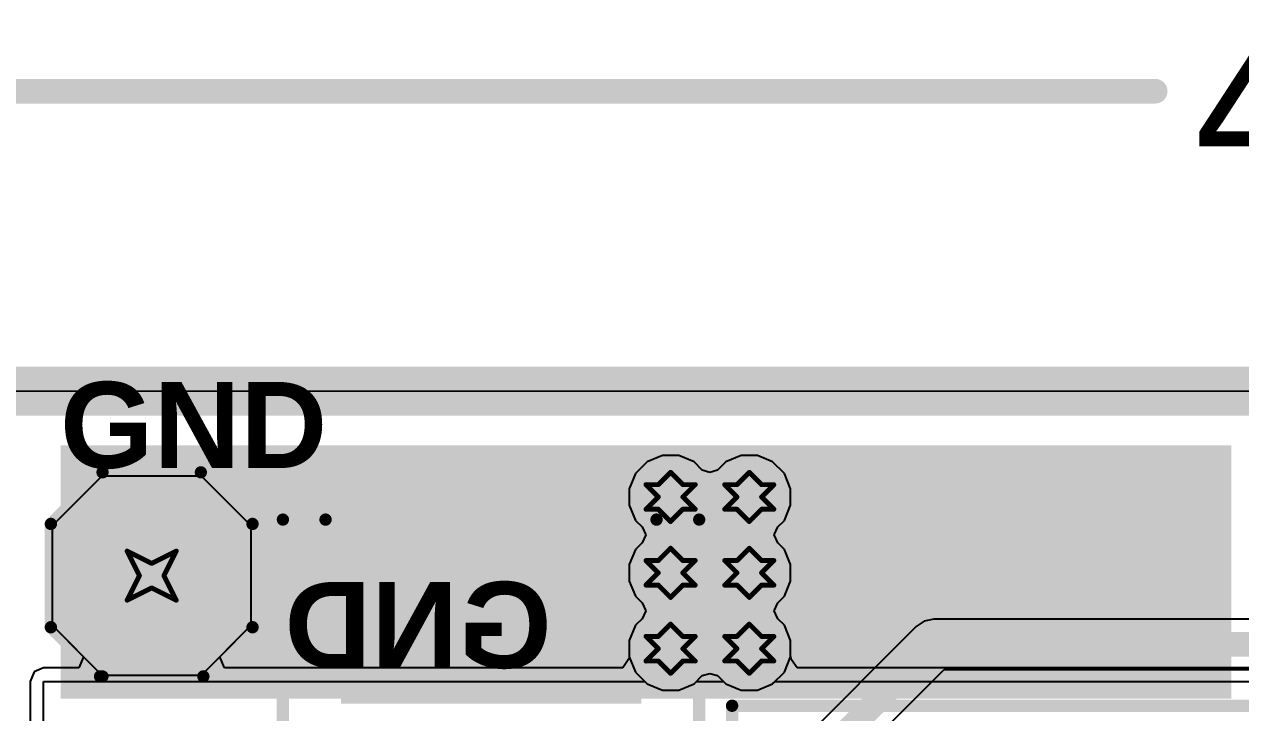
# Model space of a CAD drawing. Header units: inches. Extents: x -4 to 389, y 0 to 108.
# Drawn here: x 3.28 to 15.85, y 46.62 to 53.73 of the extents above; entities that cross this region are included whole.
import ezdxf

# ---------------------------------------------------------------- set-up
doc = ezdxf.new("R2010")
doc.units = ezdxf.units.IN
for name, color, linetype in [('Board Outline', 76, 'Continuous'), ('Bottom Layer', 5, 'Continuous'), ('Bottom Overlay', 54, 'Continuous'), ('Bottom Solder', 6, 'Continuous'), ('Dimension', 6, 'Continuous'), ('Drill Drawing', 1, 'Continuous'), ('Multi-Layer', 9, 'Continuous'), ('Pad Holes', 156, 'Continuous'), ('Signal_1', 16, 'Continuous'), ('Signal_2', 76, 'Continuous'), ('Top Layer', 1, 'Continuous'), ('Top Overlay', 2, 'Continuous'), ('Top Paste', 8, 'Continuous'), ('Top Solder', 216, 'Continuous'), ('Via Holes', 16, 'Continuous')]:
    doc.layers.add(name, color=color, linetype=linetype)
doc.styles.add('Arial', font='', dxfattribs={"height": 0.2})
doc.styles.add('Arial_Bold', font='', dxfattribs={"height": 0.2})
doc.styles.get('Arial').set_extended_font_data('Arial')
doc.styles.get('Arial_Bold').set_extended_font_data('Arial', bold=True)

msp = doc.modelspace()

# ---------------------------------------------------------------- hatches: boundary and pattern name
at = {"layer": 'Bottom Layer'}
h = msp.add_hatch(color=5, dxfattribs=at)
edge = h.paths.add_edge_path()
edge.add_arc((9.957, 48.844), 0.3, 0, 360)
h = msp.add_hatch(color=5, dxfattribs=at)
edge = h.paths.add_edge_path()
edge.add_arc((10.77, 48.844), 0.3, 0, 360)
msp.add_hatch(color=5, dxfattribs=at).paths.add_polyline_path([(5.047, 48.931), (4.147, 48.931), (3.697, 48.481), (3.697, 47.581), (4.147, 47.131), (5.047, 47.131), (5.497, 47.581), (5.497, 48.481)])
h = msp.add_hatch(color=5, dxfattribs=at)
edge = h.paths.add_edge_path()
edge.add_arc((9.957, 48.06), 0.3, 0, 360)
h = msp.add_hatch(color=5, dxfattribs=at)
edge = h.paths.add_edge_path()
edge.add_arc((10.77, 48.06), 0.3, 0, 360)
h = msp.add_hatch(color=5, dxfattribs=at)
edge = h.paths.add_edge_path()
edge.add_arc((9.957, 47.276), 0.3, 0, 360)
h = msp.add_hatch(color=5, dxfattribs=at)
edge = h.paths.add_edge_path()
edge.add_arc((10.77, 47.276), 0.3, 0, 360)
at = {"layer": 'Bottom Solder'}
msp.add_hatch(color=6, dxfattribs=at).paths.add_polyline_path([(5.098, 49.033), (4.097, 49.033), (3.596, 48.532), (3.596, 47.531), (4.097, 47.03), (5.098, 47.03), (5.599, 47.531), (5.599, 48.532)])
at = {"layer": 'Multi-Layer'}
msp.add_hatch(color=9, dxfattribs=at).paths.add_polyline_path([(5.047, 48.931), (4.147, 48.931), (3.697, 48.481), (3.697, 47.581), (4.147, 47.131), (5.047, 47.131), (5.497, 47.581), (5.497, 48.481)])
at = {"layer": 'Pad Holes'}
h = msp.add_hatch(color=7, dxfattribs=at)
edge = h.paths.add_edge_path()
edge.add_arc((4.597, 48.031), 0.46, 0, 360)
at = {"layer": 'Signal_1'}
h = msp.add_hatch(color=16, dxfattribs=at)
edge = h.paths.add_edge_path()
edge.add_arc((9.957, 48.844), 0.3, 0, 360)
h = msp.add_hatch(color=16, dxfattribs=at)
edge = h.paths.add_edge_path()
edge.add_arc((10.77, 48.844), 0.3, 0, 360)
msp.add_hatch(color=16, dxfattribs=at).paths.add_polyline_path([(5.047, 48.931), (4.147, 48.931), (3.697, 48.481), (3.697, 47.581), (4.147, 47.131), (5.047, 47.131), (5.497, 47.581), (5.497, 48.481)])
h = msp.add_hatch(color=16, dxfattribs=at)
edge = h.paths.add_edge_path()
edge.add_arc((9.957, 48.06), 0.3, 0, 360)
h = msp.add_hatch(color=16, dxfattribs=at)
edge = h.paths.add_edge_path()
edge.add_arc((10.77, 48.06), 0.3, 0, 360)
h = msp.add_hatch(color=16, dxfattribs=at)
edge = h.paths.add_edge_path()
edge.add_arc((9.957, 47.276), 0.3, 0, 360)
h = msp.add_hatch(color=16, dxfattribs=at)
edge = h.paths.add_edge_path()
edge.add_arc((10.77, 47.276), 0.3, 0, 360)
at = {"layer": 'Signal_2'}
h = msp.add_hatch(color=76, dxfattribs=at)
edge = h.paths.add_edge_path()
edge.add_arc((9.957, 48.844), 0.3, 0, 360)
h = msp.add_hatch(color=76, dxfattribs=at)
edge = h.paths.add_edge_path()
edge.add_arc((10.77, 48.844), 0.3, 0, 360)
msp.add_hatch(color=76, dxfattribs=at).paths.add_polyline_path([(5.047, 48.931), (4.147, 48.931), (3.697, 48.481), (3.697, 47.581), (4.147, 47.131), (5.047, 47.131), (5.497, 47.581), (5.497, 48.481)])
h = msp.add_hatch(color=76, dxfattribs=at)
edge = h.paths.add_edge_path()
edge.add_arc((9.957, 48.06), 0.3, 0, 360)
h = msp.add_hatch(color=76, dxfattribs=at)
edge = h.paths.add_edge_path()
edge.add_arc((10.77, 48.06), 0.3, 0, 360)
h = msp.add_hatch(color=76, dxfattribs=at)
edge = h.paths.add_edge_path()
edge.add_arc((9.957, 47.276), 0.3, 0, 360)
h = msp.add_hatch(color=76, dxfattribs=at)
edge = h.paths.add_edge_path()
edge.add_arc((10.77, 47.276), 0.3, 0, 360)
at = {"layer": 'Top Layer'}
for points in [[(3.658, 46.761), (15.748, 46.761), (15.748, 49.378), (3.658, 49.378)], [(6.653, 46.81), (6.653, 49.21), (9.553, 49.21), (9.553, 46.81)], [(15.644, 46.959), (12.144, 46.959), (12.144, 49.159), (15.644, 49.159)], [(5.047, 48.931), (4.147, 48.931), (3.697, 48.481), (3.697, 47.581), (4.147, 47.131), (5.047, 47.131), (5.497, 47.581), (5.497, 48.481)]]:
    msp.add_hatch(color=1, dxfattribs=at).paths.add_polyline_path(points)
h = msp.add_hatch(color=1, dxfattribs=at)
edge = h.paths.add_edge_path()
edge.add_arc((9.957, 48.844), 0.3, 0, 360)
h = msp.add_hatch(color=1, dxfattribs=at)
edge = h.paths.add_edge_path()
edge.add_arc((10.77, 48.844), 0.3, 0, 360)
h = msp.add_hatch(color=1, dxfattribs=at)
edge = h.paths.add_edge_path()
edge.add_arc((9.957, 48.06), 0.3, 0, 360)
h = msp.add_hatch(color=1, dxfattribs=at)
edge = h.paths.add_edge_path()
edge.add_arc((10.77, 48.06), 0.3, 0, 360)
h = msp.add_hatch(color=1, dxfattribs=at)
edge = h.paths.add_edge_path()
edge.add_arc((9.957, 47.276), 0.3, 0, 360)
h = msp.add_hatch(color=1, dxfattribs=at)
edge = h.paths.add_edge_path()
edge.add_arc((10.77, 47.276), 0.3, 0, 360)
at = {"layer": 'Top Paste'}
for points in [[(6.653, 46.81), (6.653, 49.21), (9.553, 49.21), (9.553, 46.81)], [(15.644, 46.959), (12.144, 46.959), (12.144, 49.159), (15.644, 49.159)]]:
    msp.add_hatch(color=8, dxfattribs=at).paths.add_polyline_path(points)
at = {"layer": 'Top Solder'}
for points in [[(6.551, 46.708), (6.551, 49.312), (9.654, 49.312), (9.654, 46.708)], [(15.695, 46.909), (12.093, 46.909), (12.093, 49.21), (15.695, 49.21)], [(5.098, 49.033), (4.097, 49.033), (3.596, 48.532), (3.596, 47.531), (4.097, 47.03), (5.098, 47.03), (5.599, 47.531), (5.599, 48.532)]]:
    msp.add_hatch(color=216, dxfattribs=at).paths.add_polyline_path(points)
at = {"layer": 'Via Holes'}
h = msp.add_hatch(color=7, dxfattribs=at)
edge = h.paths.add_edge_path()
edge.add_arc((9.957, 48.844), 0.15, 0, 360)
h = msp.add_hatch(color=7, dxfattribs=at)
edge = h.paths.add_edge_path()
edge.add_arc((10.77, 48.844), 0.15, 0, 360)
h = msp.add_hatch(color=7, dxfattribs=at)
edge = h.paths.add_edge_path()
edge.add_arc((9.957, 48.06), 0.15, 0, 360)
h = msp.add_hatch(color=7, dxfattribs=at)
edge = h.paths.add_edge_path()
edge.add_arc((10.77, 48.06), 0.15, 0, 360)
h = msp.add_hatch(color=7, dxfattribs=at)
edge = h.paths.add_edge_path()
edge.add_arc((9.957, 47.276), 0.15, 0, 360)
h = msp.add_hatch(color=7, dxfattribs=at)
edge = h.paths.add_edge_path()
edge.add_arc((10.77, 47.276), 0.15, 0, 360)

# ---------------------------------------------------------------- linework, layer by layer
at = {"layer": 'Board Outline', "const_width": 0.508}
msp.add_lwpolyline([(0, 49.936), (45.009, 49.936)], dxfattribs=at)
at = {"layer": 'Bottom Layer'}
for p, q in [((0.09, 49.942), (45.009, 49.93)), ((12.492, 47.504), (8.783, 43.795)), ((12.576, 47.56), (12.492, 47.504)), ((12.676, 47.58), (12.576, 47.56)), ((17.63, 47.58), (12.676, 47.58)), ((9.073, 43.352), (12.783, 47.062)), ((12.783, 47.062), (17.218, 47.062))]:
    msp.add_line(p, q, dxfattribs=at)
at = {"layer": 'Bottom Layer', "const_width": 0.254}
for points in [[(8.89, 43.536), (12.676, 47.321)], [(12.676, 47.321), (32.74, 47.321)]]:
    msp.add_lwpolyline(points, dxfattribs=at)
at = {"layer": 'Bottom Layer', "const_width": 0.127}
msp.add_lwpolyline([(12.612, 47.321, 1), (12.739, 47.321, 1)], format="xyb", close=True, dxfattribs=at)
msp.add_lwpolyline([(12.612, 47.321, 1), (12.739, 47.321, 1)], format="xyb", close=True, dxfattribs=at)
at = {"layer": 'Dimension', "const_width": 0.254}
msp.add_lwpolyline([(0, 53.035), (14.963, 53.035)], dxfattribs=at)
at = {"layer": 'Dimension', "const_width": 0.127}
msp.add_lwpolyline([(14.899, 53.035, 1), (15.026, 53.035, 1)], format="xyb", close=True, dxfattribs=at)
at = {"layer": 'Drill Drawing', "const_width": 0.0508}
for points in [[(9.83, 48.971), (9.957, 49.098)], [(9.957, 49.098), (10.084, 48.971)], [(10.643, 48.971), (10.77, 49.098)], [(10.77, 49.098), (10.897, 48.971)], [(9.703, 48.971), (9.83, 48.844)], [(9.703, 48.971), (9.83, 48.971)], [(10.084, 48.971), (10.211, 48.971)], [(10.084, 48.844), (10.211, 48.971)], [(10.516, 48.971), (10.643, 48.844)], [(10.516, 48.971), (10.643, 48.971)], [(10.897, 48.971), (11.024, 48.971)], [(10.897, 48.844), (11.024, 48.971)], [(9.703, 48.717), (9.83, 48.844)], [(10.084, 48.844), (10.211, 48.717)], [(10.516, 48.717), (10.643, 48.844)], [(10.897, 48.844), (11.024, 48.717)], [(9.703, 48.717), (9.83, 48.717)], [(9.83, 48.717), (9.957, 48.59)], [(9.957, 48.59), (10.084, 48.717)], [(10.084, 48.717), (10.211, 48.717)], [(10.516, 48.717), (10.643, 48.717)], [(10.643, 48.717), (10.77, 48.59)], [(10.77, 48.59), (10.897, 48.717)], [(10.897, 48.717), (11.024, 48.717)], [(4.343, 48.285), (4.597, 48.158)], [(4.343, 48.285), (4.47, 48.031)], [(4.597, 48.158), (4.851, 48.285)], [(4.724, 48.031), (4.851, 48.285)], [(9.83, 48.187), (9.957, 48.314)], [(9.957, 48.314), (10.084, 48.187)], [(10.643, 48.187), (10.77, 48.314)], [(10.77, 48.314), (10.897, 48.187)], [(9.703, 48.187), (9.83, 48.06)], [(9.703, 48.187), (9.83, 48.187)], [(10.084, 48.187), (10.211, 48.187)], [(10.084, 48.06), (10.211, 48.187)], [(10.516, 48.187), (10.643, 48.06)], [(10.516, 48.187), (10.643, 48.187)], [(10.897, 48.187), (11.024, 48.187)], [(10.897, 48.06), (11.024, 48.187)], [(4.343, 47.777), (4.47, 48.031)], [(4.724, 48.031), (4.851, 47.777)], [(9.703, 47.933), (9.83, 48.06)], [(10.084, 48.06), (10.211, 47.933)], [(10.516, 47.933), (10.643, 48.06)], [(10.897, 48.06), (11.024, 47.933)], [(4.343, 47.777), (4.597, 47.904)], [(4.597, 47.904), (4.851, 47.777)], [(9.703, 47.933), (9.83, 47.933)], [(9.83, 47.933), (9.957, 47.806)], [(9.957, 47.806), (10.084, 47.933)], [(10.084, 47.933), (10.211, 47.933)], [(10.516, 47.933), (10.643, 47.933)], [(10.643, 47.933), (10.77, 47.806)], [(10.77, 47.806), (10.897, 47.933)], [(10.897, 47.933), (11.024, 47.933)], [(9.83, 47.403), (9.957, 47.53)], [(9.957, 47.53), (10.084, 47.403)], [(10.643, 47.403), (10.77, 47.53)], [(10.77, 47.53), (10.897, 47.403)], [(9.703, 47.403), (9.83, 47.276)], [(9.703, 47.403), (9.83, 47.403)], [(10.084, 47.403), (10.211, 47.403)], [(10.084, 47.276), (10.211, 47.403)], [(10.516, 47.403), (10.643, 47.276)], [(10.516, 47.403), (10.643, 47.403)], [(10.897, 47.403), (11.024, 47.403)], [(10.897, 47.276), (11.024, 47.403)], [(9.703, 47.149), (9.83, 47.276)], [(10.084, 47.276), (10.211, 47.149)], [(10.516, 47.149), (10.643, 47.276)], [(10.897, 47.276), (11.024, 47.149)], [(9.703, 47.149), (9.83, 47.149)], [(9.83, 47.149), (9.957, 47.022)], [(9.957, 47.022), (10.084, 47.149)], [(10.084, 47.149), (10.211, 47.149)], [(10.516, 47.149), (10.643, 47.149)], [(10.643, 47.149), (10.77, 47.022)], [(10.77, 47.022), (10.897, 47.149)], [(10.897, 47.149), (11.024, 47.149)]]:
    msp.add_lwpolyline(points, dxfattribs=at)
at = {"layer": 'Drill Drawing', "const_width": 0.0254}
for points in [[(9.944, 49.098, 1), (9.97, 49.098, 1)], [(9.944, 49.098, 1), (9.97, 49.098, 1)], [(10.757, 49.098, 1), (10.782, 49.098, 1)], [(10.757, 49.098, 1), (10.782, 49.098, 1)], [(9.69, 48.971, 1), (9.716, 48.971, 1)], [(9.69, 48.971, 1), (9.716, 48.971, 1)], [(9.817, 48.971, 1), (9.843, 48.971, 1)], [(9.817, 48.971, 1), (9.843, 48.971, 1)], [(10.071, 48.971, 1), (10.097, 48.971, 1)], [(10.071, 48.971, 1), (10.097, 48.971, 1)], [(10.198, 48.971, 1), (10.224, 48.971, 1)], [(10.198, 48.971, 1), (10.224, 48.971, 1)], [(10.503, 48.971, 1), (10.528, 48.971, 1)], [(10.503, 48.971, 1), (10.528, 48.971, 1)], [(10.63, 48.971, 1), (10.655, 48.971, 1)], [(10.63, 48.971, 1), (10.655, 48.971, 1)], [(10.884, 48.971, 1), (10.909, 48.971, 1)], [(10.884, 48.971, 1), (10.909, 48.971, 1)], [(11.011, 48.971, 1), (11.036, 48.971, 1)], [(11.011, 48.971, 1), (11.036, 48.971, 1)], [(9.817, 48.844, 1), (9.843, 48.844, 1)], [(9.817, 48.844, 1), (9.843, 48.844, 1)], [(10.071, 48.844, 1), (10.097, 48.844, 1)], [(10.071, 48.844, 1), (10.097, 48.844, 1)], [(10.63, 48.844, 1), (10.655, 48.844, 1)], [(10.63, 48.844, 1), (10.655, 48.844, 1)], [(10.884, 48.844, 1), (10.909, 48.844, 1)], [(10.884, 48.844, 1), (10.909, 48.844, 1)], [(9.69, 48.717, 1), (9.716, 48.717, 1)], [(9.69, 48.717, 1), (9.716, 48.717, 1)], [(9.817, 48.717, 1), (9.843, 48.717, 1)], [(9.817, 48.717, 1), (9.843, 48.717, 1)], [(10.071, 48.717, 1), (10.097, 48.717, 1)], [(10.071, 48.717, 1), (10.097, 48.717, 1)], [(10.198, 48.717, 1), (10.224, 48.717, 1)], [(10.198, 48.717, 1), (10.224, 48.717, 1)], [(10.503, 48.717, 1), (10.528, 48.717, 1)], [(10.503, 48.717, 1), (10.528, 48.717, 1)], [(10.63, 48.717, 1), (10.655, 48.717, 1)], [(10.63, 48.717, 1), (10.655, 48.717, 1)], [(10.884, 48.717, 1), (10.909, 48.717, 1)], [(10.884, 48.717, 1), (10.909, 48.717, 1)], [(11.011, 48.717, 1), (11.036, 48.717, 1)], [(11.011, 48.717, 1), (11.036, 48.717, 1)], [(9.944, 48.59, 1), (9.97, 48.59, 1)], [(9.944, 48.59, 1), (9.97, 48.59, 1)], [(10.757, 48.59, 1), (10.782, 48.59, 1)], [(10.757, 48.59, 1), (10.782, 48.59, 1)], [(4.331, 48.285, 1), (4.356, 48.285, 1)], [(4.331, 48.285, 1), (4.356, 48.285, 1)], [(4.839, 48.285, 1), (4.864, 48.285, 1)], [(4.839, 48.285, 1), (4.864, 48.285, 1)], [(9.944, 48.314, 1), (9.97, 48.314, 1)], [(9.944, 48.314, 1), (9.97, 48.314, 1)], [(10.757, 48.314, 1), (10.782, 48.314, 1)], [(10.757, 48.314, 1), (10.782, 48.314, 1)], [(4.585, 48.158, 1), (4.61, 48.158, 1)], [(4.585, 48.158, 1), (4.61, 48.158, 1)], [(9.69, 48.187, 1), (9.716, 48.187, 1)], [(9.69, 48.187, 1), (9.716, 48.187, 1)], [(9.817, 48.187, 1), (9.843, 48.187, 1)], [(9.817, 48.187, 1), (9.843, 48.187, 1)], [(10.071, 48.187, 1), (10.097, 48.187, 1)], [(10.071, 48.187, 1), (10.097, 48.187, 1)], [(10.198, 48.187, 1), (10.224, 48.187, 1)], [(10.198, 48.187, 1), (10.224, 48.187, 1)], [(10.503, 48.187, 1), (10.528, 48.187, 1)], [(10.503, 48.187, 1), (10.528, 48.187, 1)], [(10.63, 48.187, 1), (10.655, 48.187, 1)], [(10.63, 48.187, 1), (10.655, 48.187, 1)], [(10.884, 48.187, 1), (10.909, 48.187, 1)], [(10.884, 48.187, 1), (10.909, 48.187, 1)], [(11.011, 48.187, 1), (11.036, 48.187, 1)], [(11.011, 48.187, 1), (11.036, 48.187, 1)], [(4.458, 48.031, 1), (4.483, 48.031, 1)], [(4.458, 48.031, 1), (4.483, 48.031, 1)], [(4.712, 48.031, 1), (4.737, 48.031, 1)], [(4.712, 48.031, 1), (4.737, 48.031, 1)], [(9.817, 48.06, 1), (9.843, 48.06, 1)], [(9.817, 48.06, 1), (9.843, 48.06, 1)], [(10.071, 48.06, 1), (10.097, 48.06, 1)], [(10.071, 48.06, 1), (10.097, 48.06, 1)], [(10.63, 48.06, 1), (10.655, 48.06, 1)], [(10.63, 48.06, 1), (10.655, 48.06, 1)], [(10.884, 48.06, 1), (10.909, 48.06, 1)], [(10.884, 48.06, 1), (10.909, 48.06, 1)], [(4.585, 47.904, 1), (4.61, 47.904, 1)], [(4.585, 47.904, 1), (4.61, 47.904, 1)], [(9.69, 47.933, 1), (9.716, 47.933, 1)], [(9.69, 47.933, 1), (9.716, 47.933, 1)], [(9.817, 47.933, 1), (9.843, 47.933, 1)], [(9.817, 47.933, 1), (9.843, 47.933, 1)], [(10.071, 47.933, 1), (10.097, 47.933, 1)], [(10.071, 47.933, 1), (10.097, 47.933, 1)], [(10.198, 47.933, 1), (10.224, 47.933, 1)], [(10.198, 47.933, 1), (10.224, 47.933, 1)], [(10.503, 47.933, 1), (10.528, 47.933, 1)], [(10.503, 47.933, 1), (10.528, 47.933, 1)], [(10.63, 47.933, 1), (10.655, 47.933, 1)], [(10.63, 47.933, 1), (10.655, 47.933, 1)], [(10.884, 47.933, 1), (10.909, 47.933, 1)], [(10.884, 47.933, 1), (10.909, 47.933, 1)], [(11.011, 47.933, 1), (11.036, 47.933, 1)], [(11.011, 47.933, 1), (11.036, 47.933, 1)], [(4.331, 47.777, 1), (4.356, 47.777, 1)], [(4.331, 47.777, 1), (4.356, 47.777, 1)], [(4.839, 47.777, 1), (4.864, 47.777, 1)], [(4.839, 47.777, 1), (4.864, 47.777, 1)], [(9.944, 47.806, 1), (9.97, 47.806, 1)], [(9.944, 47.806, 1), (9.97, 47.806, 1)], [(10.757, 47.806, 1), (10.782, 47.806, 1)], [(10.757, 47.806, 1), (10.782, 47.806, 1)], [(9.944, 47.53, 1), (9.97, 47.53, 1)], [(9.944, 47.53, 1), (9.97, 47.53, 1)], [(10.757, 47.53, 1), (10.782, 47.53, 1)], [(10.757, 47.53, 1), (10.782, 47.53, 1)], [(9.69, 47.403, 1), (9.716, 47.403, 1)], [(9.69, 47.403, 1), (9.716, 47.403, 1)], [(9.817, 47.403, 1), (9.843, 47.403, 1)], [(9.817, 47.403, 1), (9.843, 47.403, 1)], [(10.071, 47.403, 1), (10.097, 47.403, 1)], [(10.071, 47.403, 1), (10.097, 47.403, 1)], [(10.198, 47.403, 1), (10.224, 47.403, 1)], [(10.198, 47.403, 1), (10.224, 47.403, 1)], [(10.503, 47.403, 1), (10.528, 47.403, 1)], [(10.503, 47.403, 1), (10.528, 47.403, 1)], [(10.63, 47.403, 1), (10.655, 47.403, 1)], [(10.63, 47.403, 1), (10.655, 47.403, 1)], [(10.884, 47.403, 1), (10.909, 47.403, 1)], [(10.884, 47.403, 1), (10.909, 47.403, 1)], [(11.011, 47.403, 1), (11.036, 47.403, 1)], [(11.011, 47.403, 1), (11.036, 47.403, 1)], [(9.817, 47.276, 1), (9.843, 47.276, 1)], [(9.817, 47.276, 1), (9.843, 47.276, 1)], [(10.071, 47.276, 1), (10.097, 47.276, 1)], [(10.071, 47.276, 1), (10.097, 47.276, 1)], [(10.63, 47.276, 1), (10.655, 47.276, 1)], [(10.63, 47.276, 1), (10.655, 47.276, 1)], [(10.884, 47.276, 1), (10.909, 47.276, 1)], [(10.884, 47.276, 1), (10.909, 47.276, 1)], [(9.69, 47.149, 1), (9.716, 47.149, 1)], [(9.69, 47.149, 1), (9.716, 47.149, 1)], [(9.817, 47.149, 1), (9.843, 47.149, 1)], [(9.817, 47.149, 1), (9.843, 47.149, 1)], [(10.071, 47.149, 1), (10.097, 47.149, 1)], [(10.071, 47.149, 1), (10.097, 47.149, 1)], [(10.198, 47.149, 1), (10.224, 47.149, 1)], [(10.198, 47.149, 1), (10.224, 47.149, 1)], [(10.503, 47.149, 1), (10.528, 47.149, 1)], [(10.503, 47.149, 1), (10.528, 47.149, 1)], [(10.63, 47.149, 1), (10.655, 47.149, 1)], [(10.63, 47.149, 1), (10.655, 47.149, 1)], [(10.884, 47.149, 1), (10.909, 47.149, 1)], [(10.884, 47.149, 1), (10.909, 47.149, 1)], [(11.011, 47.149, 1), (11.036, 47.149, 1)], [(11.011, 47.149, 1), (11.036, 47.149, 1)], [(9.944, 47.022, 1), (9.97, 47.022, 1)], [(9.944, 47.022, 1), (9.97, 47.022, 1)], [(10.757, 47.022, 1), (10.782, 47.022, 1)], [(10.757, 47.022, 1), (10.782, 47.022, 1)]]:
    msp.add_lwpolyline(points, format="xyb", close=True, dxfattribs=at)
at = {"layer": 'Signal_1'}
for p, q in [((0.09, 49.942), (45.009, 49.93)), ((9.872, 49.271), (9.715, 49.206)), ((10.042, 49.271), (9.872, 49.271)), ((10.199, 49.206), (10.042, 49.271)), ((10.685, 49.271), (10.528, 49.206)), ((10.855, 49.271), (10.685, 49.271)), ((11.011, 49.206), (10.855, 49.271)), ((9.715, 49.206), (9.595, 49.086)), ((10.284, 49.12), (10.199, 49.206)), ((10.528, 49.206), (10.442, 49.12)), ((11.132, 49.086), (11.011, 49.206)), ((4.084, 49.058), (3.57, 48.545)), ((5.111, 49.058), (4.084, 49.058)), ((5.624, 48.545), (5.111, 49.058)), ((9.595, 49.086), (9.53, 48.929)), ((10.363, 49.098), (10.284, 49.12)), ((10.442, 49.12), (10.363, 49.098)), ((11.197, 48.929), (11.132, 49.086)), ((9.53, 48.929), (9.53, 48.759)), ((11.197, 48.759), (11.197, 48.929)), ((9.53, 48.759), (9.595, 48.602)), ((11.132, 48.602), (11.197, 48.759)), ((3.57, 48.545), (3.57, 47.518)), ((5.624, 47.518), (5.624, 48.545)), ((9.595, 48.602), (9.662, 48.535)), ((9.662, 48.535), (9.701, 48.452)), ((11.026, 48.452), (11.064, 48.535)), ((11.064, 48.535), (11.132, 48.602)), ((9.662, 48.369), (9.595, 48.302)), ((9.701, 48.452), (9.662, 48.369)), ((11.064, 48.369), (11.026, 48.452)), ((11.132, 48.302), (11.064, 48.369)), ((9.595, 48.302), (9.53, 48.145)), ((11.197, 48.145), (11.132, 48.302)), ((9.53, 48.145), (9.53, 47.975)), ((11.197, 47.975), (11.197, 48.145)), ((9.53, 47.975), (9.595, 47.818)), ((11.132, 47.818), (11.197, 47.975)), ((9.595, 47.818), (9.662, 47.751)), ((9.662, 47.751), (9.701, 47.668)), ((11.026, 47.668), (11.064, 47.751)), ((11.064, 47.751), (11.132, 47.818)), ((9.701, 47.668), (9.662, 47.585)), ((11.064, 47.585), (11.026, 47.668)), ((3.57, 47.518), (3.894, 47.194)), ((5.3, 47.194), (5.624, 47.518)), ((9.595, 47.518), (9.53, 47.361)), ((9.662, 47.585), (9.595, 47.518)), ((11.132, 47.518), (11.064, 47.585)), ((11.197, 47.361), (11.132, 47.518)), ((9.53, 47.361), (9.53, 47.191)), ((11.197, 47.204), (11.197, 47.361)), ((3.894, 47.194), (3.846, 47.077)), ((5.349, 47.077), (5.3, 47.194)), ((9.533, 47.182), (9.463, 47.077)), ((9.53, 47.191), (9.533, 47.182)), ((11.207, 47.162), (11.197, 47.204)), ((11.264, 47.077), (11.207, 47.162)), ((3.383, 47.036), (3.342, 46.939)), ((3.48, 47.077), (3.383, 47.036)), ((3.846, 47.077), (3.48, 47.077)), ((9.463, 47.077), (5.349, 47.077)), ((33.314, 47.077), (11.264, 47.077)), ((3.342, 46.939), (3.342, 39.573)), ((3.48, 39.573), (3.48, 46.939)), ((3.48, 46.939), (5.436, 46.939)), ((5.436, 46.939), (9.69, 46.939)), ((9.69, 46.939), (9.715, 46.914)), ((9.715, 46.914), (9.872, 46.849)), ((10.042, 46.849), (10.199, 46.914)), ((10.199, 46.914), (10.224, 46.939)), ((10.224, 46.939), (10.502, 46.939)), ((10.502, 46.939), (10.528, 46.914)), ((10.528, 46.914), (10.685, 46.849)), ((10.855, 46.849), (11.011, 46.914)), ((11.011, 46.914), (11.037, 46.939)), ((11.037, 46.939), (42.453, 46.939)), ((9.872, 46.849), (10.042, 46.849)), ((10.685, 46.849), (10.855, 46.849))]:
    msp.add_line(p, q, dxfattribs=at)
at = {"layer": 'Signal_2'}
for p, q in [((0.09, 49.942), (45.009, 49.93)), ((9.872, 49.271), (9.715, 49.206)), ((10.042, 49.271), (9.872, 49.271)), ((10.199, 49.206), (10.042, 49.271)), ((10.685, 49.271), (10.528, 49.206)), ((10.855, 49.271), (10.685, 49.271)), ((11.011, 49.206), (10.855, 49.271)), ((9.715, 49.206), (9.595, 49.086)), ((10.284, 49.12), (10.199, 49.206)), ((10.528, 49.206), (10.442, 49.12)), ((11.132, 49.086), (11.011, 49.206)), ((4.084, 49.058), (3.57, 48.545)), ((5.111, 49.058), (4.084, 49.058)), ((5.624, 48.545), (5.111, 49.058)), ((9.595, 49.086), (9.53, 48.929)), ((10.363, 49.098), (10.284, 49.12)), ((10.442, 49.12), (10.363, 49.098)), ((11.197, 48.929), (11.132, 49.086)), ((9.53, 48.929), (9.53, 48.759)), ((11.197, 48.759), (11.197, 48.929)), ((9.53, 48.759), (9.595, 48.602)), ((11.132, 48.602), (11.197, 48.759)), ((3.57, 48.545), (3.57, 47.518)), ((5.624, 47.518), (5.624, 48.545)), ((9.595, 48.602), (9.662, 48.535)), ((9.662, 48.535), (9.701, 48.452)), ((11.026, 48.452), (11.064, 48.535)), ((11.064, 48.535), (11.132, 48.602)), ((9.662, 48.369), (9.595, 48.302)), ((9.701, 48.452), (9.662, 48.369)), ((11.064, 48.369), (11.026, 48.452)), ((11.132, 48.302), (11.064, 48.369)), ((9.595, 48.302), (9.53, 48.145)), ((11.197, 48.145), (11.132, 48.302)), ((9.53, 48.145), (9.53, 47.975)), ((11.197, 47.975), (11.197, 48.145)), ((9.53, 47.975), (9.595, 47.818)), ((11.132, 47.818), (11.197, 47.975)), ((9.595, 47.818), (9.662, 47.751)), ((9.662, 47.751), (9.701, 47.668)), ((11.026, 47.668), (11.064, 47.751)), ((11.064, 47.751), (11.132, 47.818)), ((9.701, 47.668), (9.662, 47.585)), ((11.064, 47.585), (11.026, 47.668)), ((3.57, 47.518), (4.084, 47.004)), ((5.111, 47.004), (5.624, 47.518)), ((9.595, 47.518), (9.53, 47.361)), ((9.662, 47.585), (9.595, 47.518)), ((11.132, 47.518), (11.064, 47.585)), ((11.197, 47.361), (11.132, 47.518)), ((9.53, 47.361), (9.53, 47.191)), ((11.197, 47.191), (11.197, 47.361)), ((9.53, 47.191), (9.595, 47.034)), ((11.132, 47.034), (11.197, 47.191)), ((4.084, 47.004), (5.111, 47.004)), ((9.595, 47.034), (9.715, 46.914)), ((10.199, 46.914), (10.284, 46.999)), ((10.284, 46.999), (10.363, 47.021)), ((10.363, 47.021), (10.442, 46.999)), ((10.442, 46.999), (10.528, 46.914)), ((11.011, 46.914), (11.132, 47.034)), ((9.715, 46.914), (9.872, 46.849)), ((10.042, 46.849), (10.199, 46.914)), ((10.528, 46.914), (10.685, 46.849)), ((10.855, 46.849), (11.011, 46.914)), ((9.872, 46.849), (10.042, 46.849)), ((10.685, 46.849), (10.855, 46.849))]:
    msp.add_line(p, q, dxfattribs=at)
at = {"layer": 'Top Layer'}
msp.add_line((0.09, 49.942), (45.009, 49.93), dxfattribs=at)
at = {"layer": 'Top Layer', "const_width": 0.635}
for points in [[(7.929, 48.108), (8.026, 48.01)], [(13.768, 48.01), (13.818, 48.059)], [(8.026, 48.01), (8.103, 48.01)], [(8.103, 48.01), (10.77, 48.01)]]:
    msp.add_lwpolyline(points, dxfattribs=at)
at = {"layer": 'Top Layer', "const_width": 0.318}
for points in [[(7.77, 48.108, 1), (8.088, 48.108, 1)], [(13.659, 48.059, 1), (13.976, 48.059, 1)], [(7.868, 48.01, 1), (8.185, 48.01, 1)], [(7.868, 48.01, 1), (8.185, 48.01, 1)], [(7.944, 48.01, 1), (8.261, 48.01, 1)], [(7.944, 48.01, 1), (8.261, 48.01, 1)], [(10.611, 48.01, 1), (10.928, 48.01, 1)], [(13.61, 48.01, 1), (13.927, 48.01, 1)]]:
    msp.add_lwpolyline(points, format="xyb", close=True, dxfattribs=at)
at = {"layer": 'Top Overlay', "const_width": 0.127}
for points in [[(3.556, 48.565), (4.089, 49.098)], [(4.089, 49.098), (5.105, 49.098)], [(5.105, 49.098), (5.639, 48.565)], [(3.556, 47.498), (3.556, 48.565)], [(5.639, 47.498), (5.639, 48.565)], [(5.953, 48.61), (6.393, 48.61)], [(5.953, 41.31), (5.953, 48.61)], [(9.812, 48.61), (10.253, 48.61)], [(10.253, 41.31), (10.253, 48.61)], [(3.556, 47.498), (4.064, 46.99)], [(5.131, 46.99), (5.639, 47.498)], [(4.089, 46.99), (5.131, 46.99)], [(10.592, 46.687), (17.196, 46.687)], [(10.592, 43.131), (10.592, 46.687)]]:
    msp.add_lwpolyline(points, dxfattribs=at)
at = {"layer": 'Top Overlay', "const_width": 0.0635}
for points in [[(4.058, 49.098, 1), (4.121, 49.098, 1)], [(4.058, 49.098, 1), (4.121, 49.098, 1)], [(5.074, 49.098, 1), (5.137, 49.098, 1)], [(5.074, 49.098, 1), (5.137, 49.098, 1)], [(3.524, 48.565, 1), (3.588, 48.565, 1)], [(3.524, 48.565, 1), (3.588, 48.565, 1)], [(5.607, 48.565, 1), (5.671, 48.565, 1)], [(5.607, 48.565, 1), (5.671, 48.565, 1)], [(5.921, 48.61, 1), (5.984, 48.61, 1)], [(5.921, 48.61, 1), (5.984, 48.61, 1)], [(6.361, 48.61, 1), (6.425, 48.61, 1)], [(9.78, 48.61, 1), (9.844, 48.61, 1)], [(10.221, 48.61, 1), (10.284, 48.61, 1)], [(10.221, 48.61, 1), (10.284, 48.61, 1)], [(3.524, 47.498, 1), (3.588, 47.498, 1)], [(3.524, 47.498, 1), (3.588, 47.498, 1)], [(5.607, 47.498, 1), (5.671, 47.498, 1)], [(5.607, 47.498, 1), (5.671, 47.498, 1)], [(4.032, 46.99, 1), (4.096, 46.99, 1)], [(4.058, 46.99, 1), (4.121, 46.99, 1)], [(5.099, 46.99, 1), (5.163, 46.99, 1)], [(5.099, 46.99, 1), (5.163, 46.99, 1)], [(10.56, 46.687, 1), (10.624, 46.687, 1)], [(10.56, 46.687, 1), (10.624, 46.687, 1)]]:
    msp.add_lwpolyline(points, format="xyb", close=True, dxfattribs=at)

# ---------------------------------------------------------------- texts
at = {"layer": 'Bottom Overlay', "style": 'Arial_Bold', "text_generation_flag": 2}
msp.add_text('GND', height=0.889, rotation=360, dxfattribs=at).set_placement((8.728, 47.077))
at = {"layer": 'Dimension', "style": 'Arial'}
msp.add_text('45.01 (mm)', height=1.524, dxfattribs=at).set_placement((15.369, 52.121))
at = {"layer": 'Top Overlay', "style": 'Arial_Bold'}
msp.add_text('GND', height=0.889, rotation=360, dxfattribs=at).set_placement((3.651, 49.143))

doc.saveas('drawing.dxf')
